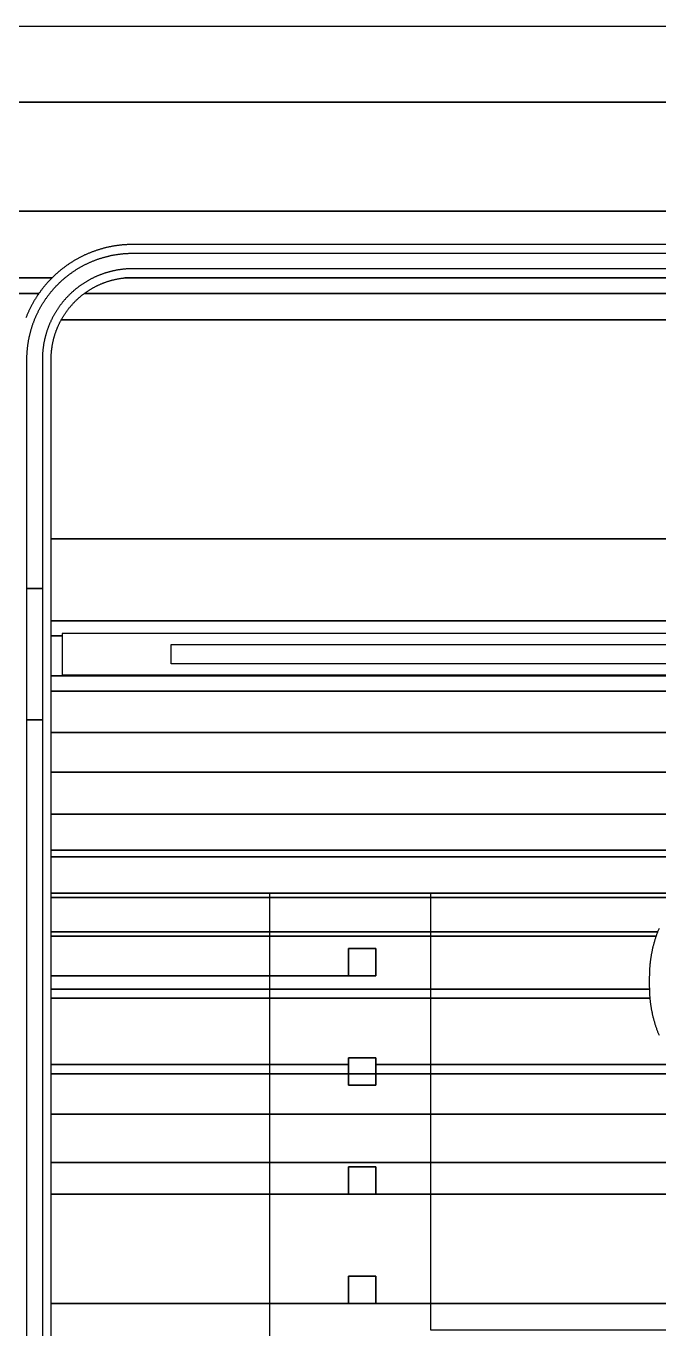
# Model space of a CAD drawing. Extents: x -3500 to 3500, y -3500 to 3500.
# Drawn here: x -2358 to -1778, y 1114 to 2307 of the extents above; entities that cross this region are included whole.
import ezdxf

# ---------------------------------------------------------------- set-up
doc = ezdxf.new("R2010")
doc.units = 0
for name, color, linetype in [('L5D0', 3, 'CONTINUOUS'), ('L5D100', 7, 'CONTINUOUS'), ('L5D101', 6, 'CONTINUOUS'), ('L5D11', 2, 'CONTINUOUS'), ('L5D99', 4, 'CONTINUOUS')]:
    doc.layers.add(name, color=color, linetype=linetype)

# ---------------------------------------------------------------- blocks, each defined once
blk = doc.blocks.new('ground_main_5')
at = {"layer": 'L5D0'}
for points in [[(2260, 2107.09), (-2260, 2107.09), (-2260.6475, 2107.088), (-2261.2945, 2107.082), (-2261.942, 2107.072), (-2262.589, 2107.058), (-2263.2365, 2107.04), (-2263.883, 2107.018), (-2264.53, 2106.9925), (-2265.1765, 2106.9625), (-2265.823, 2106.9285), (-2266.4695, 2106.8905), (-2267.1155, 2106.849), (-2267.761, 2106.803), (-2268.4065, 2106.753), (-2269.0515, 2106.6995), (-2269.6965, 2106.6415), (-2270.341, 2106.58), (-2270.985, 2106.5145), (-2271.6285, 2106.4445), (-2272.2715, 2106.371), (-2272.9145, 2106.2935), (-2273.5565, 2106.212), (-2274.198, 2106.1265), (-2274.8395, 2106.037), (-2275.48, 2105.9435), (-2276.12, 2105.8465), (-2276.7595, 2105.745), (-2277.398, 2105.64), (-2278.036, 2105.5305), (-2278.6735, 2105.4175), (-2279.31, 2105.3005), (-2279.946, 2105.1795), (-2280.5815, 2105.055), (-2281.216, 2104.926), (-2281.8495, 2104.7935), (-2282.482, 2104.657), (-2283.114, 2104.5165), (-2283.745, 2104.372), (-2284.3755, 2104.224), (-2285.0045, 2104.072), (-2285.633, 2103.916), (-2286.26, 2103.756), (-2286.8865, 2103.5925), (-2287.512, 2103.425), (-2288.136, 2103.2535), (-2288.759, 2103.0785), (-2289.3815, 2102.899), (-2290.0025, 2102.7165), (-2290.622, 2102.5295), (-2291.241, 2102.339), (-2291.8585, 2102.1445), (-2292.4745, 2101.9465), (-2293.0895, 2101.7445), (-2293.7035, 2101.539), (-2294.316, 2101.3295), (-2294.927, 2101.116), (-2295.537, 2100.899), (-2296.1455, 2100.6785), (-2296.753, 2100.454), (-2297.3585, 2100.2255), (-2297.963, 2099.9935), (-2298.566, 2099.758), (-2299.1675, 2099.5185), (-2299.767, 2099.2755), (-2300.3655, 2099.0285), (-2300.9625, 2098.778), (-2301.558, 2098.524), (-2302.152, 2098.266), (-2302.744, 2098.0045), (-2303.3345, 2097.7395), (-2303.9235, 2097.4705), (-2304.5105, 2097.198), (-2305.0965, 2096.922), (-2305.68, 2096.6425), (-2306.2625, 2096.3595), (-2306.8425, 2096.0725), (-2307.421, 2095.7825), (-2307.998, 2095.4885), (-2308.573, 2095.191), (-2309.146, 2094.89), (-2309.7175, 2094.5855), (-2310.287, 2094.2775), (-2310.8545, 2093.966), (-2311.42, 2093.651), (-2311.9835, 2093.3325), (-2312.545, 2093.0105), (-2313.1045, 2092.685), (-2313.662, 2092.3565), (-2314.218, 2092.024), (-2314.7715, 2091.6885), (-2315.323, 2091.3495), (-2315.872, 2091.007), (-2316.4195, 2090.661), (-2316.9645, 2090.312), (-2317.5075, 2089.959), (-2318.048, 2089.6035), (-2318.5865, 2089.244), (-2319.123, 2088.8815), (-2319.657, 2088.5155), (-2320.1885, 2088.1465), (-2320.7185, 2087.774), (-2321.2455, 2087.3985), (-2321.7705, 2087.0195), (-2322.293, 2086.6375), (-2322.813, 2086.252), (-2323.331, 2085.8635), (-2323.8465, 2085.472), (-2324.359, 2085.077), (-2324.87, 2084.679), (-2325.378, 2084.278), (-2325.8835, 2083.8735), (-2326.3865, 2083.466), (-2326.887, 2083.0555), (-2327.385, 2082.642), (-2327.8805, 2082.2255), (-2328.3735, 2081.806), (-2328.864, 2081.383), (-2329.3515, 2080.9575), (-2329.8365, 2080.529), (-2330.319, 2080.097), (-2330.7985, 2079.6625), (-2331.2755, 2079.225), (-2331.75, 2078.7845), (-2332.2215, 2078.341), (-2332.6905, 2077.8945), (-2333.1565, 2077.4455), (-2333.62, 2076.9935), (-2334.0805, 2076.5385), (-2334.5385, 2076.0805), (-2334.9935, 2075.62), (-2335.4455, 2075.1565), (-2335.8945, 2074.6905), (-2336.341, 2074.2215), (-2336.7845, 2073.75), (-2337.225, 2073.2755), (-2337.6625, 2072.7985), (-2338.097, 2072.319), (-2338.529, 2071.8365), (-2338.9575, 2071.3515), (-2339.383, 2070.864), (-2339.806, 2070.3735), (-2340.2255, 2069.8805), (-2340.642, 2069.385), (-2341.0555, 2068.887), (-2341.466, 2068.3865), (-2341.8735, 2067.8835), (-2342.278, 2067.378), (-2342.679, 2066.87), (-2343.077, 2066.359), (-2343.472, 2065.8465), (-2343.8635, 2065.331), (-2344.252, 2064.813), (-2344.6375, 2064.293), (-2345.0195, 2063.7705), (-2345.3985, 2063.2455), (-2345.774, 2062.7185), (-2346.082, 2062.28), (-3500, 2062.28)], [(2304.4725, 2062.28), (-2304.4725, 2062.28), (-2304.031, 2062.6035), (-2303.587, 2062.9235), (-2303.141, 2063.2405), (-2302.692, 2063.554), (-2302.2415, 2063.864), (-2301.7885, 2064.171), (-2301.333, 2064.475), (-2300.8755, 2064.775), (-2300.4155, 2065.072), (-2299.954, 2065.3655), (-2299.49, 2065.656), (-2299.0235, 2065.9425), (-2298.5555, 2066.226), (-2298.085, 2066.506), (-2297.613, 2066.7825), (-2297.1385, 2067.0555), (-2296.6625, 2067.325), (-2296.184, 2067.5915), (-2295.704, 2067.854), (-2295.222, 2068.113), (-2294.738, 2068.3685), (-2294.252, 2068.6205), (-2293.7645, 2068.869), (-2293.275, 2069.114), (-2292.7835, 2069.3555), (-2292.2905, 2069.593), (-2291.796, 2069.827), (-2291.2995, 2070.0575), (-2290.8015, 2070.2845), (-2290.302, 2070.5075), (-2289.8005, 2070.727), (-2289.2975, 2070.943), (-2288.793, 2071.1555), (-2288.287, 2071.364), (-2287.7795, 2071.5685), (-2287.2705, 2071.77), (-2286.76, 2071.967), (-2286.2485, 2072.161), (-2285.735, 2072.3505), (-2285.2205, 2072.537), (-2284.7045, 2072.719), (-2284.187, 2072.898), (-2283.6685, 2073.0725), (-2283.1485, 2073.2435), (-2282.6275, 2073.411), (-2282.105, 2073.5745), (-2281.5815, 2073.734), (-2281.057, 2073.8895), (-2280.531, 2074.0415), (-2280.004, 2074.1895), (-2279.476, 2074.334), (-2278.947, 2074.474), (-2278.417, 2074.6105), (-2277.8865, 2074.7435), (-2277.3545, 2074.872), (-2276.8215, 2074.997), (-2276.2875, 2075.118), (-2275.753, 2075.235), (-2275.2175, 2075.348), (-2274.6815, 2075.457), (-2274.144, 2075.5625), (-2273.6065, 2075.664), (-2273.068, 2075.7615), (-2272.5285, 2075.855), (-2271.9885, 2075.9445), (-2271.448, 2076.03), (-2270.907, 2076.1115), (-2270.365, 2076.1895), (-2269.823, 2076.263), (-2269.28, 2076.333), (-2268.737, 2076.399), (-2268.193, 2076.4605), (-2267.649, 2076.5185), (-2267.104, 2076.5725), (-2266.559, 2076.6225), (-2266.014, 2076.668), (-2265.468, 2076.71), (-2264.922, 2076.748), (-2264.376, 2076.782), (-2263.8295, 2076.812), (-2263.2825, 2076.838), (-2262.736, 2076.86), (-2262.189, 2076.878), (-2261.642, 2076.892), (-2261.0945, 2076.902), (-2260.5475, 2076.908), (-2260, 2076.91), (2260, 2076.91)], [(-3500, 2062.28), (-2346.082, 2062.28), (-2346.1465, 2062.1885), (-2346.5155, 2061.657), (-2346.8815, 2061.123), (-2347.244, 2060.5865), (-2347.6035, 2060.048), (-2347.959, 2059.5075), (-2348.312, 2058.9645), (-2348.661, 2058.4195), (-2349.007, 2057.872), (-2349.3495, 2057.323), (-2349.6885, 2056.7715), (-2350.024, 2056.218), (-2350.3565, 2055.662), (-2350.685, 2055.1045), (-2351.0105, 2054.545), (-2351.3325, 2053.9835), (-2351.651, 2053.42), (-2351.966, 2052.8545), (-2352.2775, 2052.287), (-2352.5855, 2051.7175), (-2352.89, 2051.146), (-2353.191, 2050.573), (-2353.4885, 2049.998), (-2353.7825, 2049.421), (-2354.0725, 2048.8425), (-2354.3595, 2048.2625), (-2354.6425, 2047.68), (-2354.922, 2047.0965), (-2355.198, 2046.5105), (-2355.4705, 2045.9235), (-2355.7395, 2045.3345), (-2356.0045, 2044.744), (-2356.266, 2044.152), (-2356.524, 2043.558), (-2356.778, 2042.9625), (-2357.0285, 2042.3655), (-2357.2755, 2041.767), (-2357.5185, 2041.1675), (-2357.758, 2040.566), (-2357.9935, 2039.963)], [(-418.7755, 1750.865), (-2324.91, 1750.865), (-2324.91, 1748.689), (-2334.91, 1748.689), (-2334.91, 2002), (-2334.908, 2002.5475), (-2334.902, 2003.0945), (-2334.892, 2003.642), (-2334.878, 2004.189), (-2334.86, 2004.736), (-2334.838, 2005.2825), (-2334.812, 2005.8295), (-2334.782, 2006.376), (-2334.748, 2006.922), (-2334.71, 2007.468), (-2334.668, 2008.014), (-2334.6225, 2008.559), (-2334.5725, 2009.104), (-2334.5185, 2009.649), (-2334.4605, 2010.193), (-2334.399, 2010.737), (-2334.333, 2011.28), (-2334.263, 2011.823), (-2334.1895, 2012.365), (-2334.1115, 2012.907), (-2334.03, 2013.448), (-2333.9445, 2013.9885), (-2333.855, 2014.5285), (-2333.7615, 2015.068), (-2333.664, 2015.6065), (-2333.5625, 2016.144), (-2333.457, 2016.6815), (-2333.348, 2017.2175), (-2333.235, 2017.753), (-2333.118, 2018.2875), (-2332.997, 2018.8215), (-2332.872, 2019.3545), (-2332.7435, 2019.8865), (-2332.6105, 2020.417), (-2332.474, 2020.947), (-2332.334, 2021.476), (-2332.1895, 2022.004), (-2332.0415, 2022.531), (-2331.8895, 2023.057), (-2331.734, 2023.5815), (-2331.5745, 2024.105), (-2331.411, 2024.6275), (-2331.2435, 2025.1485), (-2331.0725, 2025.6685), (-2330.898, 2026.187), (-2330.719, 2026.7045), (-2330.537, 2027.2205), (-2330.3505, 2027.735), (-2330.161, 2028.2485), (-2329.967, 2028.76), (-2329.77, 2029.2705), (-2329.5685, 2029.7795), (-2329.364, 2030.287), (-2329.1555, 2030.793), (-2328.943, 2031.2975), (-2328.727, 2031.8005), (-2328.5075, 2032.302), (-2328.2845, 2032.8015), (-2328.0575, 2033.2995), (-2327.827, 2033.796), (-2327.593, 2034.2905), (-2327.3555, 2034.7835), (-2327.114, 2035.275), (-2326.869, 2035.7645), (-2326.6205, 2036.252), (-2326.3685, 2036.738), (-2326.113, 2037.222), (-2325.854, 2037.704), (-2325.5915, 2038.184), (-2325.325, 2038.6625), (-2325.0555, 2039.1385), (-2324.7825, 2039.613), (-2324.506, 2040.085), (-2324.226, 2040.5555), (-2323.9425, 2041.0235), (-2323.656, 2041.49), (-2323.3655, 2041.954), (-2323.072, 2042.4155), (-2322.775, 2042.8755), (-2322.475, 2043.333), (-2322.171, 2043.7885), (-2321.864, 2044.2415), (-2321.554, 2044.692), (-2321.2405, 2045.141), (-2320.9235, 2045.587), (-2320.6035, 2046.031), (-2320.28, 2046.4725), (-2319.9535, 2046.912), (-2319.624, 2047.3485), (-2319.291, 2047.783), (-2318.955, 2048.215), (-2318.6155, 2048.6445), (-2318.2735, 2049.0715), (-2317.928, 2049.496), (-2317.5795, 2049.918), (-2317.2275, 2050.3375), (-2316.873, 2050.754), (-2316.5155, 2051.1685), (-2316.1545, 2051.58), (-2315.791, 2051.989), (-2315.424, 2052.395), (-2315.0545, 2052.7985), (-2314.682, 2053.1995), (-2314.3065, 2053.5975), (-2313.928, 2053.993), (-2313.5465, 2054.3855), (-2313.1625, 2054.7755), (-2312.7755, 2055.1625), (-2312.3855, 2055.5465), (-2311.993, 2055.928), (-2311.5975, 2056.3065), (-2311.1995, 2056.682), (-2310.7985, 2057.0545), (-2310.395, 2057.424), (-2309.989, 2057.791), (-2309.58, 2058.1545), (-2309.1685, 2058.5155), (-2308.754, 2058.873), (-2308.3375, 2059.2275), (-2307.918, 2059.5795), (-2307.496, 2059.928), (-2307.0715, 2060.2735), (-2306.6445, 2060.6155), (-2306.215, 2060.955), (-2305.783, 2061.291), (-2305.3485, 2061.624), (-2304.912, 2061.9535), (-2304.4725, 2062.28), (2304.4725, 2062.28)], [(-373.468, 1698.2435), (-2334.91, 1698.2435), (-2334.91, 1748.689), (-2324.91, 1748.689), (-2324.91, 1713.135), (-418.7755, 1713.135)], [(-342.4745, 1623.922), (-2334.91, 1623.922), (-2334.91, 1698.2435), (-373.468, 1698.2435)], [(-402.861, 1552.5415), (-2334.91, 1552.5415), (-2334.91, 1623.922), (-342.4745, 1623.922)], [(-1757.708, 1513.103), (-2334.91, 1513.103), (-2334.91, 1552.5415), (-402.861, 1552.5415)], [(-1778.128, 1480.8955), (-1778.388, 1480.271), (-1778.644, 1479.645), (-1778.896, 1479.0175), (-1779.145, 1478.3885), (-1779.3895, 1477.758), (-2334.91, 1477.758), (-2334.91, 1513.103), (-1757.708, 1513.103)], [(-1754.8415, 1347.8275), (-2334.91, 1347.8275), (-2334.91, 1417.061), (-1786.554, 1417.061), (-1786.496, 1416.4325), (-1786.43, 1415.7595), (-1786.36, 1415.087), (-1786.286, 1414.4145), (-1786.208, 1413.743), (-1786.126, 1413.0715), (-1786.04, 1412.4005), (-1785.95, 1411.73), (-1785.856, 1411.0605), (-1785.7585, 1410.391), (-1785.6565, 1409.7225), (-1785.5505, 1409.0545), (-1785.441, 1408.387), (-1785.327, 1407.7205), (-1785.2095, 1407.0545), (-1785.088, 1406.389), (-1784.9625, 1405.7245), (-1784.833, 1405.0605), (-1784.6995, 1404.3975), (-1784.562, 1403.7355), (-1784.421, 1403.074), (-1784.2755, 1402.4135), (-1784.1265, 1401.7535), (-1783.9735, 1401.095), (-1783.8165, 1400.437), (-1783.6555, 1399.78), (-1783.491, 1399.124), (-1783.3225, 1398.469), (-1783.15, 1397.815), (-1782.9735, 1397.162), (-1782.7935, 1396.51), (-1782.6095, 1395.8595), (-1782.4215, 1395.2095), (-1782.2295, 1394.561), (-1782.034, 1393.9135), (-1781.8345, 1393.267), (-1781.6315, 1392.622), (-1781.424, 1391.9785), (-1781.2135, 1391.3355), (-1780.9985, 1390.6945), (-1780.78, 1390.054), (-1780.558, 1389.4155), (-1780.3315, 1388.778), (-1780.102, 1388.142), (-1779.868, 1387.507), (-1779.631, 1386.874), (-1779.3895, 1386.242), (-1779.145, 1385.6115), (-1778.896, 1384.9825), (-1778.644, 1384.355), (-1778.388, 1383.729), (-1778.128, 1383.1045)], [(1411.057, 1266.59), (-2334.91, 1266.59), (-2334.91, 1347.8275), (-1754.8415, 1347.8275)], [(-580.393, 786.8215), (-2334.91, 786.8215), (-2334.91, 1266.59), (853.4365, 1266.59)]]:
    blk.add_lwpolyline(points, dxfattribs=at)
blk.add_lwpolyline([(-2334.91, 1417.061), (-2334.91, 1477.758), (-1779.3895, 1477.758), (-1779.631, 1477.126), (-1779.868, 1476.493), (-1780.102, 1475.858), (-1780.3315, 1475.222), (-1780.558, 1474.5845), (-1780.78, 1473.946), (-1780.9985, 1473.3055), (-1781.2135, 1472.6645), (-1781.424, 1472.0215), (-1781.6315, 1471.378), (-1781.8345, 1470.733), (-1782.034, 1470.0865), (-1782.2295, 1469.439), (-1782.4215, 1468.7905), (-1782.6095, 1468.1405), (-1782.7935, 1467.49), (-1782.9735, 1466.838), (-1783.15, 1466.185), (-1783.3225, 1465.531), (-1783.491, 1464.876), (-1783.6555, 1464.22), (-1783.8165, 1463.563), (-1783.9735, 1462.905), (-1784.1265, 1462.2465), (-1784.2755, 1461.5865), (-1784.421, 1460.926), (-1784.562, 1460.2645), (-1784.6995, 1459.6025), (-1784.833, 1458.9395), (-1784.9625, 1458.2755), (-1785.088, 1457.611), (-1785.2095, 1456.9455), (-1785.327, 1456.2795), (-1785.441, 1455.613), (-1785.5505, 1454.9455), (-1785.6565, 1454.2775), (-1785.7585, 1453.609), (-1785.856, 1452.9395), (-1785.95, 1452.27), (-1786.04, 1451.5995), (-1786.126, 1450.9285), (-1786.208, 1450.257), (-1786.286, 1449.5855), (-1786.36, 1448.913), (-1786.43, 1448.2405), (-1786.496, 1447.5675), (-1786.558, 1446.894), (-1786.616, 1446.22), (-1786.67, 1445.546), (-1786.7205, 1444.8715), (-1786.7665, 1444.1965), (-1786.8085, 1443.5215), (-1786.8465, 1442.846), (-1786.8805, 1442.1705), (-1786.9105, 1441.495), (-1786.9365, 1440.819), (-1786.9585, 1440.143), (-1786.9765, 1439.467), (-1786.991, 1438.791), (-1787.001, 1438.1145), (-1787.007, 1437.4385), (-1787.009, 1436.762), (-1787.009, 1427.238), (-1787.007, 1426.5615), (-1787.001, 1425.8855), (-1786.991, 1425.209), (-1786.9765, 1424.533), (-1786.9585, 1423.857), (-1786.9365, 1423.181), (-1786.9105, 1422.505), (-1786.8805, 1421.8295), (-1786.8465, 1421.154), (-1786.8085, 1420.4785), (-1786.7665, 1419.8035), (-1786.7205, 1419.1285), (-1786.67, 1418.454), (-1786.616, 1417.78), (-1786.558, 1417.106), (-1786.554, 1417.061)], close=True, dxfattribs=at)
blk = doc.blocks.new('TOP_main_5_Cheese_diff')
at = {"layer": 'L5D101'}
for points in [[(-2062.5, 1437.5), (-2062.5, 1462.5), (-2037.5, 1462.5), (-2037.5, 1437.5)], [(-2062.5, 1337.5), (-2062.5, 1362.5), (-2037.5, 1362.5), (-2037.5, 1337.5)], [(-2062.5, 1237.5), (-2062.5, 1262.5), (-2037.5, 1262.5), (-2037.5, 1237.5)], [(-2062.5, 1137.5), (-2062.5, 1162.5), (-2037.5, 1162.5), (-2037.5, 1137.5)]]:
    blk.add_lwpolyline(points, close=True, dxfattribs=at)
blk = doc.blocks.new('TOP_main_5_Cheese_100')
at = {"layer": 'L5D100'}
for points in [[(-2637.5, 2137.5), (2637.5, 2137.5)], [(2637.5, 2137.5), (-2637.5, 2137.5)], [(-2637.5, 2237.5), (2637.5, 2237.5)], [(2637.5, 2237.5), (-2637.5, 2237.5)], [(2260, 2107.09), (-2260, 2107.09), (-2260.6475, 2107.088), (-2261.2945, 2107.082), (-2261.942, 2107.072), (-2262.589, 2107.058), (-2263.2365, 2107.04), (-2263.883, 2107.018), (-2264.53, 2106.9925), (-2265.1765, 2106.9625), (-2265.823, 2106.9285), (-2266.4695, 2106.8905), (-2267.1155, 2106.849), (-2267.761, 2106.803), (-2268.4065, 2106.753), (-2269.0515, 2106.6995), (-2269.6965, 2106.6415), (-2270.341, 2106.58), (-2270.985, 2106.5145), (-2271.6285, 2106.4445), (-2272.2715, 2106.371), (-2272.9145, 2106.2935), (-2273.5565, 2106.212), (-2274.198, 2106.1265), (-2274.8395, 2106.037), (-2275.48, 2105.9435), (-2276.12, 2105.8465), (-2276.7595, 2105.745), (-2277.398, 2105.64), (-2278.036, 2105.5305), (-2278.6735, 2105.4175), (-2279.31, 2105.3005), (-2279.946, 2105.1795), (-2280.5815, 2105.055), (-2281.216, 2104.926), (-2281.8495, 2104.7935), (-2282.482, 2104.657), (-2283.114, 2104.5165), (-2283.745, 2104.372), (-2284.3755, 2104.224), (-2285.0045, 2104.072), (-2285.633, 2103.916), (-2286.26, 2103.756), (-2286.8865, 2103.5925), (-2287.512, 2103.425), (-2288.136, 2103.2535), (-2288.759, 2103.0785), (-2289.3815, 2102.899), (-2290.0025, 2102.7165), (-2290.622, 2102.5295), (-2291.241, 2102.339), (-2291.8585, 2102.1445), (-2292.4745, 2101.9465), (-2293.0895, 2101.7445), (-2293.7035, 2101.539), (-2294.316, 2101.3295), (-2294.927, 2101.116), (-2295.537, 2100.899), (-2296.1455, 2100.6785), (-2296.753, 2100.454), (-2297.3585, 2100.2255), (-2297.963, 2099.9935), (-2298.566, 2099.758), (-2299.1675, 2099.5185), (-2299.767, 2099.2755), (-2300.3655, 2099.0285), (-2300.9625, 2098.778), (-2301.558, 2098.524), (-2302.152, 2098.266), (-2302.744, 2098.0045), (-2303.3345, 2097.7395), (-2303.9235, 2097.4705), (-2304.5105, 2097.198), (-2305.0965, 2096.922), (-2305.68, 2096.6425), (-2306.2625, 2096.3595), (-2306.8425, 2096.0725), (-2307.421, 2095.7825), (-2307.998, 2095.4885), (-2308.573, 2095.191), (-2309.146, 2094.89), (-2309.7175, 2094.5855), (-2310.287, 2094.2775), (-2310.8545, 2093.966), (-2311.42, 2093.651), (-2311.9835, 2093.3325), (-2312.545, 2093.0105), (-2313.1045, 2092.685), (-2313.662, 2092.3565), (-2314.218, 2092.024), (-2314.7715, 2091.6885), (-2315.323, 2091.3495), (-2315.872, 2091.007), (-2316.4195, 2090.661), (-2316.9645, 2090.312), (-2317.5075, 2089.959), (-2318.048, 2089.6035), (-2318.5865, 2089.244), (-2319.123, 2088.8815), (-2319.657, 2088.5155), (-2320.1885, 2088.1465), (-2320.7185, 2087.774), (-2321.2455, 2087.3985), (-2321.7705, 2087.0195), (-2322.293, 2086.6375), (-2322.813, 2086.252), (-2323.331, 2085.8635), (-2323.8465, 2085.472), (-2324.359, 2085.077), (-2324.87, 2084.679), (-2325.378, 2084.278), (-2325.8835, 2083.8735), (-2326.3865, 2083.466), (-2326.887, 2083.0555), (-2327.385, 2082.642), (-2327.8805, 2082.2255), (-2328.3735, 2081.806), (-2328.864, 2081.383), (-2329.3515, 2080.9575), (-2329.8365, 2080.529), (-2330.319, 2080.097), (-2330.7985, 2079.6625), (-2331.2755, 2079.225), (-2331.75, 2078.7845), (-2332.2215, 2078.341), (-2332.6905, 2077.8945), (-2333.1565, 2077.4455), (-2333.62, 2076.9935), (-2334.0805, 2076.5385), (-3500, 2076.5385)], [(-3500, 2076.5385), (-2334.0805, 2076.5385), (-2334.5385, 2076.0805), (-2334.9935, 2075.62), (-2335.4455, 2075.1565), (-2335.8945, 2074.6905), (-2336.341, 2074.2215), (-2336.7845, 2073.75), (-2337.225, 2073.2755), (-2337.6625, 2072.7985), (-2338.097, 2072.319), (-2338.529, 2071.8365), (-2338.9575, 2071.3515), (-2339.383, 2070.864), (-2339.806, 2070.3735), (-2340.2255, 2069.8805), (-2340.642, 2069.385), (-2341.0555, 2068.887), (-2341.466, 2068.3865), (-2341.8735, 2067.8835), (-2342.278, 2067.378), (-2342.679, 2066.87), (-2343.077, 2066.359), (-2343.472, 2065.8465), (-2343.8635, 2065.331), (-2344.252, 2064.813), (-2344.6375, 2064.293), (-2345.0195, 2063.7705), (-2345.3985, 2063.2455), (-2345.774, 2062.7185), (-2346.082, 2062.28), (-2346.1465, 2062.1885), (-2346.5155, 2061.657), (-2346.8815, 2061.123), (-2347.244, 2060.5865), (-2347.6035, 2060.048), (-2347.959, 2059.5075), (-2348.312, 2058.9645), (-2348.661, 2058.4195), (-2349.007, 2057.872), (-2349.3495, 2057.323), (-2349.6885, 2056.7715), (-2350.024, 2056.218), (-2350.3565, 2055.662), (-2350.685, 2055.1045), (-2351.0105, 2054.545), (-2351.3325, 2053.9835), (-2351.651, 2053.42), (-2351.966, 2052.8545), (-2352.2775, 2052.287), (-2352.5855, 2051.7175), (-2352.89, 2051.146), (-2353.191, 2050.573), (-2353.4885, 2049.998), (-2353.7825, 2049.421), (-2354.0725, 2048.8425), (-2354.3595, 2048.2625), (-2354.6425, 2047.68), (-2354.922, 2047.0965), (-2355.198, 2046.5105), (-2355.4705, 2045.9235), (-2355.7395, 2045.3345), (-2356.0045, 2044.744), (-2356.266, 2044.152), (-2356.524, 2043.558), (-2356.778, 2042.9625), (-2357.0285, 2042.3655), (-2357.2755, 2041.767), (-2357.5185, 2041.1675), (-2357.758, 2040.566), (-2357.9935, 2039.963)], [(2325.6125, 2038.1455), (-2325.6125, 2038.1455), (-2325.5915, 2038.184), (-2325.325, 2038.6625), (-2325.0555, 2039.1385), (-2324.7825, 2039.613), (-2324.506, 2040.085), (-2324.226, 2040.5555), (-2323.9425, 2041.0235), (-2323.656, 2041.49), (-2323.3655, 2041.954), (-2323.072, 2042.4155), (-2322.775, 2042.8755), (-2322.475, 2043.333), (-2322.171, 2043.7885), (-2321.864, 2044.2415), (-2321.554, 2044.692), (-2321.2405, 2045.141), (-2320.9235, 2045.587), (-2320.6035, 2046.031), (-2320.28, 2046.4725), (-2319.9535, 2046.912), (-2319.624, 2047.3485), (-2319.291, 2047.783), (-2318.955, 2048.215), (-2318.6155, 2048.6445), (-2318.2735, 2049.0715), (-2317.928, 2049.496), (-2317.5795, 2049.918), (-2317.2275, 2050.3375), (-2316.873, 2050.754), (-2316.5155, 2051.1685), (-2316.1545, 2051.58), (-2315.791, 2051.989), (-2315.424, 2052.395), (-2315.0545, 2052.7985), (-2314.682, 2053.1995), (-2314.3065, 2053.5975), (-2313.928, 2053.993), (-2313.5465, 2054.3855), (-2313.1625, 2054.7755), (-2312.7755, 2055.1625), (-2312.3855, 2055.5465), (-2311.993, 2055.928), (-2311.5975, 2056.3065), (-2311.1995, 2056.682), (-2310.7985, 2057.0545), (-2310.395, 2057.424), (-2309.989, 2057.791), (-2309.58, 2058.1545), (-2309.1685, 2058.5155), (-2308.754, 2058.873), (-2308.3375, 2059.2275), (-2307.918, 2059.5795), (-2307.496, 2059.928), (-2307.0715, 2060.2735), (-2306.6445, 2060.6155), (-2306.215, 2060.955), (-2305.783, 2061.291), (-2305.3485, 2061.624), (-2304.912, 2061.9535), (-2304.4725, 2062.28), (-2304.031, 2062.6035), (-2303.587, 2062.9235), (-2303.141, 2063.2405), (-2302.692, 2063.554), (-2302.2415, 2063.864), (-2301.7885, 2064.171), (-2301.333, 2064.475), (-2300.8755, 2064.775), (-2300.4155, 2065.072), (-2299.954, 2065.3655), (-2299.49, 2065.656), (-2299.0235, 2065.9425), (-2298.5555, 2066.226), (-2298.085, 2066.506), (-2297.613, 2066.7825), (-2297.1385, 2067.0555), (-2296.6625, 2067.325), (-2296.184, 2067.5915), (-2295.704, 2067.854), (-2295.222, 2068.113), (-2294.738, 2068.3685), (-2294.252, 2068.6205), (-2293.7645, 2068.869), (-2293.275, 2069.114), (-2292.7835, 2069.3555), (-2292.2905, 2069.593), (-2291.796, 2069.827), (-2291.2995, 2070.0575), (-2290.8015, 2070.2845), (-2290.302, 2070.5075), (-2289.8005, 2070.727), (-2289.2975, 2070.943), (-2288.793, 2071.1555), (-2288.287, 2071.364), (-2287.7795, 2071.5685), (-2287.2705, 2071.77), (-2286.76, 2071.967), (-2286.2485, 2072.161), (-2285.735, 2072.3505), (-2285.2205, 2072.537), (-2284.7045, 2072.719), (-2284.187, 2072.898), (-2283.6685, 2073.0725), (-2283.1485, 2073.2435), (-2282.6275, 2073.411), (-2282.105, 2073.5745), (-2281.5815, 2073.734), (-2281.057, 2073.8895), (-2280.531, 2074.0415), (-2280.004, 2074.1895), (-2279.476, 2074.334), (-2278.947, 2074.474), (-2278.417, 2074.6105), (-2277.8865, 2074.7435), (-2277.3545, 2074.872), (-2276.8215, 2074.997), (-2276.2875, 2075.118), (-2275.753, 2075.235), (-2275.2175, 2075.348), (-2274.6815, 2075.457), (-2274.144, 2075.5625), (-2273.6065, 2075.664), (-2273.068, 2075.7615), (-2272.5285, 2075.855), (-2271.9885, 2075.9445), (-2271.448, 2076.03), (-2270.907, 2076.1115), (-2270.365, 2076.1895), (-2269.823, 2076.263), (-2269.28, 2076.333), (-2268.737, 2076.399), (-2268.193, 2076.4605), (-2267.649, 2076.5185), (-2267.448, 2076.5385), (2267.448, 2076.5385)], [(2267.448, 2076.5385), (-2267.448, 2076.5385), (-2267.104, 2076.5725), (-2266.559, 2076.6225), (-2266.014, 2076.668), (-2265.468, 2076.71), (-2264.922, 2076.748), (-2264.376, 2076.782), (-2263.8295, 2076.812), (-2263.2825, 2076.838), (-2262.736, 2076.86), (-2262.189, 2076.878), (-2261.642, 2076.892), (-2261.0945, 2076.902), (-2260.5475, 2076.908), (-2260, 2076.91), (2260, 2076.91)], [(-62.5, 1837.5), (-2334.91, 1837.5), (-2334.91, 2002), (-2334.908, 2002.5475), (-2334.902, 2003.0945), (-2334.892, 2003.642), (-2334.878, 2004.189), (-2334.86, 2004.736), (-2334.838, 2005.2825), (-2334.812, 2005.8295), (-2334.782, 2006.376), (-2334.748, 2006.922), (-2334.71, 2007.468), (-2334.668, 2008.014), (-2334.6225, 2008.559), (-2334.5725, 2009.104), (-2334.5185, 2009.649), (-2334.4605, 2010.193), (-2334.399, 2010.737), (-2334.333, 2011.28), (-2334.263, 2011.823), (-2334.1895, 2012.365), (-2334.1115, 2012.907), (-2334.03, 2013.448), (-2333.9445, 2013.9885), (-2333.855, 2014.5285), (-2333.7615, 2015.068), (-2333.664, 2015.6065), (-2333.5625, 2016.144), (-2333.457, 2016.6815), (-2333.348, 2017.2175), (-2333.235, 2017.753), (-2333.118, 2018.2875), (-2332.997, 2018.8215), (-2332.872, 2019.3545), (-2332.7435, 2019.8865), (-2332.6105, 2020.417), (-2332.474, 2020.947), (-2332.334, 2021.476), (-2332.1895, 2022.004), (-2332.0415, 2022.531), (-2331.8895, 2023.057), (-2331.734, 2023.5815), (-2331.5745, 2024.105), (-2331.411, 2024.6275), (-2331.2435, 2025.1485), (-2331.0725, 2025.6685), (-2330.898, 2026.187), (-2330.719, 2026.7045), (-2330.537, 2027.2205), (-2330.3505, 2027.735), (-2330.161, 2028.2485), (-2329.967, 2028.76), (-2329.77, 2029.2705), (-2329.5685, 2029.7795), (-2329.364, 2030.287), (-2329.1555, 2030.793), (-2328.943, 2031.2975), (-2328.727, 2031.8005), (-2328.5075, 2032.302), (-2328.2845, 2032.8015), (-2328.0575, 2033.2995), (-2327.827, 2033.796), (-2327.593, 2034.2905), (-2327.3555, 2034.7835), (-2327.114, 2035.275), (-2326.869, 2035.7645), (-2326.6205, 2036.252), (-2326.3685, 2036.738), (-2326.113, 2037.222), (-2325.854, 2037.704), (-2325.6125, 2038.1455), (2325.6125, 2038.1455)], [(2334.91, 1762.5), (-2334.91, 1762.5), (-2334.91, 1837.5), (-62.5, 1837.5)], [(-418.7755, 1750.865), (-2324.91, 1750.865), (-2324.91, 1713.135), (-418.7755, 1713.135)], [(-407.2105, 1712.2545), (-2334.91, 1712.2545), (-2334.91, 1762.5), (-62.5, 1762.5)], [(-346.0725, 1660.152), (-2334.91, 1660.152), (-2334.91, 1712.2545), (-407.2105, 1712.2545)], [(-354.7445, 1585.6115), (-2334.91, 1585.6115), (-2334.91, 1660.152), (-346.0725, 1660.152)], [(-1704.8005, 1546.3165), (-2334.91, 1546.3165), (-2334.91, 1585.6115), (-354.7445, 1585.6115)], [(-1761.199, 1509.037), (-2334.91, 1509.037), (-2334.91, 1546.3165), (-1704.8005, 1546.3165)], [(-1778.128, 1480.8955), (-1778.388, 1480.271), (-1778.644, 1479.645), (-1778.896, 1479.0175), (-1779.145, 1478.3885), (-1779.3895, 1477.758), (-1779.631, 1477.126), (-1779.868, 1476.493), (-1780.102, 1475.858), (-1780.3315, 1475.222), (-1780.558, 1474.5845), (-1780.78, 1473.946), (-1780.821, 1473.826), (-2334.91, 1473.826), (-2334.91, 1509.037), (-1761.199, 1509.037)], [(-1762.3555, 1356.3985), (-2037.5, 1356.3985), (-2037.5, 1362.5), (-2062.5, 1362.5), (-2062.5, 1356.3985), (-2334.91, 1356.3985), (-2334.91, 1425.209), (-1786.991, 1425.209), (-1786.9765, 1424.533), (-1786.9585, 1423.857), (-1786.9365, 1423.181), (-1786.9105, 1422.505), (-1786.8805, 1421.8295), (-1786.8465, 1421.154), (-1786.8085, 1420.4785), (-1786.7665, 1419.8035), (-1786.7205, 1419.1285), (-1786.67, 1418.454), (-1786.616, 1417.78), (-1786.558, 1417.106), (-1786.554, 1417.061), (-1786.496, 1416.4325), (-1786.43, 1415.7595), (-1786.36, 1415.087), (-1786.286, 1414.4145), (-1786.208, 1413.743), (-1786.126, 1413.0715), (-1786.04, 1412.4005), (-1785.95, 1411.73), (-1785.856, 1411.0605), (-1785.7585, 1410.391), (-1785.6565, 1409.7225), (-1785.5505, 1409.0545), (-1785.441, 1408.387), (-1785.327, 1407.7205), (-1785.2095, 1407.0545), (-1785.088, 1406.389), (-1784.9625, 1405.7245), (-1784.833, 1405.0605), (-1784.6995, 1404.3975), (-1784.562, 1403.7355), (-1784.421, 1403.074), (-1784.2755, 1402.4135), (-1784.1265, 1401.7535), (-1783.9735, 1401.095), (-1783.8165, 1400.437), (-1783.6555, 1399.78), (-1783.491, 1399.124), (-1783.3225, 1398.469), (-1783.15, 1397.815), (-1782.9735, 1397.162), (-1782.7935, 1396.51), (-1782.6095, 1395.8595), (-1782.4215, 1395.2095), (-1782.2295, 1394.561), (-1782.034, 1393.9135), (-1781.8345, 1393.267), (-1781.6315, 1392.622), (-1781.424, 1391.9785), (-1781.2135, 1391.3355), (-1780.9985, 1390.6945), (-1780.78, 1390.054), (-1780.558, 1389.4155), (-1780.3315, 1388.778), (-1780.102, 1388.142), (-1779.868, 1387.507), (-1779.631, 1386.874), (-1779.3895, 1386.242), (-1779.145, 1385.6115), (-1778.896, 1384.9825), (-1778.644, 1384.355), (-1778.388, 1383.729), (-1778.128, 1383.1045)], [(1493.5335, 1310.674), (-2334.91, 1310.674), (-2334.91, 1356.3985), (-2062.5, 1356.3985), (-2062.5, 1337.5), (-2037.5, 1337.5), (-2037.5, 1356.3985), (-1762.3555, 1356.3985)], [(-162.5, 1237.5), (-2037.5, 1237.5), (-2037.5, 1262.5), (-2062.5, 1262.5), (-2062.5, 1237.5), (-2334.91, 1237.5), (-2334.91, 1310.674), (1493.5335, 1310.674)], [(-162.5, 1137.5), (-2037.5, 1137.5), (-2037.5, 1162.5), (-2062.5, 1162.5), (-2062.5, 1137.5), (-2334.91, 1137.5), (-2334.91, 1237.5), (853.4365, 1237.5)], [(-1762.5, 1037.5), (-1837.5, 1037.5), (-1837.5, 1062.5), (-1862.5, 1062.5), (-1862.5, 1037.5), (-1937.5, 1037.5), (-1937.5, 1062.5), (-1962.5, 1062.5), (-1962.5, 1037.5), (-2037.5, 1037.5), (-2037.5, 1062.5), (-2062.5, 1062.5), (-2062.5, 1037.5), (-2334.91, 1037.5), (-2334.91, 1137.5), (-2062.5, 1137.5), (-2037.5, 1137.5), (-162.5, 1137.5)]]:
    blk.add_lwpolyline(points, dxfattribs=at)
blk.add_lwpolyline([(-2334.91, 1425.209), (-2334.91, 1437.5), (-2062.5, 1437.5), (-2037.5, 1437.5), (-2037.5, 1462.5), (-2062.5, 1462.5), (-2062.5, 1437.5), (-2334.91, 1437.5), (-2334.91, 1473.826), (-1780.821, 1473.826), (-1780.9985, 1473.3055), (-1781.2135, 1472.6645), (-1781.424, 1472.0215), (-1781.6315, 1471.378), (-1781.8345, 1470.733), (-1782.034, 1470.0865), (-1782.2295, 1469.439), (-1782.4215, 1468.7905), (-1782.6095, 1468.1405), (-1782.7935, 1467.49), (-1782.9735, 1466.838), (-1783.15, 1466.185), (-1783.3225, 1465.531), (-1783.491, 1464.876), (-1783.6555, 1464.22), (-1783.8165, 1463.563), (-1783.9735, 1462.905), (-1784.1265, 1462.2465), (-1784.2755, 1461.5865), (-1784.421, 1460.926), (-1784.562, 1460.2645), (-1784.6995, 1459.6025), (-1784.833, 1458.9395), (-1784.9625, 1458.2755), (-1785.088, 1457.611), (-1785.2095, 1456.9455), (-1785.327, 1456.2795), (-1785.441, 1455.613), (-1785.5505, 1454.9455), (-1785.6565, 1454.2775), (-1785.7585, 1453.609), (-1785.856, 1452.9395), (-1785.95, 1452.27), (-1786.04, 1451.5995), (-1786.126, 1450.9285), (-1786.208, 1450.257), (-1786.286, 1449.5855), (-1786.36, 1448.913), (-1786.43, 1448.2405), (-1786.496, 1447.5675), (-1786.558, 1446.894), (-1786.616, 1446.22), (-1786.67, 1445.546), (-1786.7205, 1444.8715), (-1786.7665, 1444.1965), (-1786.8085, 1443.5215), (-1786.8465, 1442.846), (-1786.8805, 1442.1705), (-1786.9105, 1441.495), (-1786.9365, 1440.819), (-1786.9585, 1440.143), (-1786.9765, 1439.467), (-1786.991, 1438.791), (-1787.001, 1438.1145), (-1787.007, 1437.4385), (-1787.009, 1436.762), (-1787.009, 1427.238), (-1787.007, 1426.5615), (-1787.001, 1425.8855), (-1786.991, 1425.209)], close=True, dxfattribs=at)
blk = doc.blocks.new('TOP_main_5')
at = {"layer": 'L5D11'}
blk.add_lwpolyline([(2260, 2084.91), (-2260, 2084.91), (-2260.5765, 2084.908), (-2261.1525, 2084.902), (-2261.7285, 2084.892), (-2262.3045, 2084.878), (-2262.8805, 2084.86), (-2263.4565, 2084.838), (-2264.032, 2084.812), (-2264.6075, 2084.782), (-2265.183, 2084.748), (-2265.758, 2084.71), (-2266.3325, 2084.668), (-2266.907, 2084.622), (-2267.481, 2084.572), (-2268.055, 2084.518), (-2268.628, 2084.46), (-2269.201, 2084.398), (-2269.7735, 2084.332), (-2270.3455, 2084.262), (-2270.917, 2084.188), (-2271.488, 2084.11), (-2272.0585, 2084.0285), (-2272.6285, 2083.9425), (-2273.1975, 2083.853), (-2273.766, 2083.759), (-2274.334, 2083.6615), (-2274.9015, 2083.56), (-2275.468, 2083.4545), (-2276.0335, 2083.345), (-2276.5985, 2083.2315), (-2277.163, 2083.114), (-2277.726, 2082.993), (-2278.2885, 2082.868), (-2278.8505, 2082.7385), (-2279.411, 2082.6055), (-2279.971, 2082.469), (-2280.5295, 2082.328), (-2281.0875, 2082.1835), (-2281.644, 2082.035), (-2282.2, 2081.8825), (-2282.7545, 2081.7265), (-2283.308, 2081.5665), (-2283.8605, 2081.4025), (-2284.412, 2081.2345), (-2284.962, 2081.063), (-2285.511, 2080.8875), (-2286.0585, 2080.7085), (-2286.605, 2080.5255), (-2287.15, 2080.3385), (-2287.694, 2080.148), (-2288.2365, 2079.9535), (-2288.7775, 2079.7555), (-2289.3175, 2079.5535), (-2289.8555, 2079.348), (-2290.3925, 2079.1385), (-2290.928, 2078.9255), (-2291.462, 2078.7085), (-2291.9945, 2078.488), (-2292.525, 2078.264), (-2293.0545, 2078.036), (-2293.582, 2077.8045), (-2294.108, 2077.569), (-2294.6325, 2077.3305), (-2295.1555, 2077.088), (-2295.6765, 2076.8415), (-2296.1955, 2076.592), (-2296.713, 2076.3385), (-2297.229, 2076.0815), (-2297.743, 2075.821), (-2298.255, 2075.557), (-2298.7655, 2075.289), (-2299.274, 2075.018), (-2299.7805, 2074.743), (-2300.285, 2074.465), (-2300.788, 2074.1835), (-2301.2885, 2073.898), (-2301.7875, 2073.6095), (-2302.284, 2073.317), (-2302.7785, 2073.0215), (-2303.271, 2072.7225), (-2303.7615, 2072.42), (-2304.25, 2072.114), (-2304.7365, 2071.805), (-2305.2205, 2071.4925), (-2305.7025, 2071.1765), (-2306.182, 2070.857), (-2306.6595, 2070.5345), (-2307.1345, 2070.2085), (-2307.6075, 2069.879), (-2308.0785, 2069.5465), (-2308.5465, 2069.211), (-2309.0125, 2068.872), (-2309.476, 2068.5295), (-2309.9375, 2068.184), (-2310.396, 2067.8355), (-2310.8525, 2067.4835), (-2311.3065, 2067.1285), (-2311.758, 2066.7705), (-2312.207, 2066.409), (-2312.653, 2066.0445), (-2313.097, 2065.677), (-2313.5385, 2065.3065), (-2313.977, 2064.933), (-2314.413, 2064.556), (-2314.8465, 2064.1765), (-2315.2775, 2063.794), (-2315.7055, 2063.408), (-2316.131, 2063.0195), (-2316.554, 2062.628), (-2316.974, 2062.2335), (-2317.391, 2061.836), (-2317.8055, 2061.4355), (-2318.2175, 2061.0325), (-2318.626, 2060.626), (-2319.0325, 2060.2175), (-2319.4355, 2059.8055), (-2319.836, 2059.391), (-2320.2335, 2058.974), (-2320.628, 2058.554), (-2321.0195, 2058.131), (-2321.408, 2057.7055), (-2321.794, 2057.2775), (-2322.1765, 2056.8465), (-2322.556, 2056.413), (-2322.933, 2055.977), (-2323.3065, 2055.5385), (-2323.677, 2055.097), (-2324.0445, 2054.653), (-2324.409, 2054.207), (-2324.7705, 2053.758), (-2325.1285, 2053.3065), (-2325.4835, 2052.8525), (-2325.8355, 2052.396), (-2326.184, 2051.9375), (-2326.5295, 2051.476), (-2326.872, 2051.0125), (-2327.211, 2050.5465), (-2327.5465, 2050.0785), (-2327.879, 2049.6075), (-2328.2085, 2049.1345), (-2328.5345, 2048.6595), (-2328.857, 2048.182), (-2329.1765, 2047.7025), (-2329.4925, 2047.2205), (-2329.805, 2046.7365), (-2330.114, 2046.25), (-2330.42, 2045.7615), (-2330.7225, 2045.271), (-2331.0215, 2044.7785), (-2331.317, 2044.284), (-2331.6095, 2043.7875), (-2331.898, 2043.2885), (-2332.1835, 2042.788), (-2332.465, 2042.285), (-2332.743, 2041.7805), (-2333.018, 2041.274), (-2333.289, 2040.7655), (-2333.557, 2040.255), (-2333.821, 2039.743), (-2334.0815, 2039.229), (-2334.3385, 2038.713), (-2334.592, 2038.1955), (-2334.8415, 2037.6765), (-2335.088, 2037.1555), (-2335.3305, 2036.6325), (-2335.569, 2036.108), (-2335.8045, 2035.582), (-2336.036, 2035.0545), (-2336.264, 2034.525), (-2336.488, 2033.9945), (-2336.7085, 2033.462), (-2336.9255, 2032.928), (-2337.1385, 2032.3925), (-2337.348, 2031.8555), (-2337.5535, 2031.3175), (-2337.7555, 2030.7775), (-2337.9535, 2030.2365), (-2338.148, 2029.694), (-2338.3385, 2029.15), (-2338.5255, 2028.605), (-2338.7085, 2028.0585), (-2338.8875, 2027.511), (-2339.063, 2026.962), (-2339.2345, 2026.412), (-2339.4025, 2025.8605), (-2339.5665, 2025.308), (-2339.7265, 2024.7545), (-2339.8825, 2024.2), (-2340.035, 2023.644), (-2340.1835, 2023.0875), (-2340.328, 2022.5295), (-2340.469, 2021.971), (-2340.6055, 2021.411), (-2340.7385, 2020.8505), (-2340.868, 2020.2885), (-2340.993, 2019.726), (-2341.114, 2019.163), (-2341.2315, 2018.5985), (-2341.345, 2018.0335), (-2341.4545, 2017.468), (-2341.56, 2016.9015), (-2341.6615, 2016.334), (-2341.759, 2015.766), (-2341.853, 2015.1975), (-2341.9425, 2014.6285), (-2342.0285, 2014.0585), (-2342.11, 2013.488), (-2342.188, 2012.917), (-2342.262, 2012.3455), (-2342.332, 2011.7735), (-2342.398, 2011.201), (-2342.46, 2010.628), (-2342.518, 2010.055), (-2342.572, 2009.481), (-2342.622, 2008.907), (-2342.668, 2008.3325), (-2342.71, 2007.758), (-2342.748, 2007.183), (-2342.782, 2006.6075), (-2342.812, 2006.032), (-2342.838, 2005.4565), (-2342.86, 2004.8805), (-2342.878, 2004.3045), (-2342.892, 2003.7285), (-2342.902, 2003.1525), (-2342.908, 2002.5765), (-2342.91, 2002), (-2342.91, 1792), (-2357.09, 1792), (-2357.09, 2002), (-2357.088, 2002.6225), (-2357.082, 2003.245), (-2357.072, 2003.8675), (-2357.058, 2004.4895), (-2357.04, 2005.112), (-2357.018, 2005.734), (-2356.992, 2006.356), (-2356.9625, 2006.9775), (-2356.9285, 2007.599), (-2356.8905, 2008.2205), (-2356.8485, 2008.8415), (-2356.803, 2009.4625), (-2356.753, 2010.083), (-2356.699, 2010.703), (-2356.6415, 2011.323), (-2356.5795, 2011.9425), (-2356.514, 2012.5615), (-2356.444, 2013.18), (-2356.3705, 2013.798), (-2356.293, 2014.4155), (-2356.2115, 2015.0325), (-2356.126, 2015.6495), (-2356.0365, 2016.2655), (-2355.943, 2016.8805), (-2355.8455, 2017.4955), (-2355.744, 2018.1095), (-2355.639, 2018.7235), (-2355.5295, 2019.336), (-2355.4165, 2019.948), (-2355.2995, 2020.5595), (-2355.1785, 2021.17), (-2355.054, 2021.78), (-2354.925, 2022.389), (-2354.7925, 2022.997), (-2354.656, 2023.6045), (-2354.5155, 2024.211), (-2354.371, 2024.8165), (-2354.2225, 2025.421), (-2354.0705, 2026.0245), (-2353.9145, 2026.6275), (-2353.755, 2027.229), (-2353.591, 2027.8295), (-2353.4235, 2028.429), (-2353.2525, 2029.0275), (-2353.077, 2029.625), (-2352.898, 2030.221), (-2352.715, 2030.816), (-2352.5285, 2031.41), (-2352.338, 2032.0025), (-2352.144, 2032.594), (-2351.946, 2033.184), (-2351.744, 2033.773), (-2351.5385, 2034.3605), (-2351.329, 2034.9465), (-2351.116, 2035.5315), (-2350.899, 2036.115), (-2350.6785, 2036.697), (-2350.454, 2037.2775), (-2350.226, 2037.857), (-2349.9945, 2038.4345), (-2349.759, 2039.011), (-2349.52, 2039.5855), (-2349.277, 2040.159), (-2349.0305, 2040.7305), (-2348.7805, 2041.3005), (-2348.5265, 2041.869), (-2348.269, 2042.4355), (-2348.008, 2043.0005), (-2347.7435, 2043.564), (-2347.475, 2044.126), (-2347.203, 2044.6855), (-2346.9275, 2045.244), (-2346.6485, 2045.8005), (-2346.366, 2046.355), (-2346.08, 2046.908), (-2345.79, 2047.459), (-2345.497, 2048.008), (-2345.2005, 2048.555), (-2344.9, 2049.1005), (-2344.5965, 2049.644), (-2344.289, 2050.185), (-2343.9785, 2050.7245), (-2343.6645, 2051.262), (-2343.347, 2051.7975), (-2343.026, 2052.3305), (-2342.7015, 2052.862), (-2342.3735, 2053.391), (-2342.0425, 2053.9185), (-2341.708, 2054.443), (-2341.37, 2054.966), (-2341.0285, 2055.4865), (-2340.684, 2056.005), (-2340.336, 2056.521), (-2339.985, 2057.035), (-2339.6305, 2057.547), (-2339.273, 2058.056), (-2338.9115, 2058.5635), (-2338.5475, 2059.068), (-2338.18, 2059.5705), (-2337.809, 2060.0705), (-2337.4355, 2060.568), (-2337.058, 2061.0635), (-2336.678, 2061.5565), (-2336.2945, 2062.0465), (-2335.908, 2062.5345), (-2335.5185, 2063.02), (-2335.1255, 2063.503), (-2334.7295, 2063.9835), (-2334.331, 2064.461), (-2333.929, 2064.9365), (-2333.524, 2065.409), (-2333.1155, 2065.8795), (-2332.7045, 2066.3465), (-2332.2905, 2066.8115), (-2331.8735, 2067.2735), (-2331.4535, 2067.733), (-2331.0305, 2068.19), (-2330.605, 2068.644), (-2330.176, 2069.0955), (-2329.7445, 2069.544), (-2329.31, 2069.9895), (-2328.8725, 2070.4325), (-2328.4325, 2070.8725), (-2327.9895, 2071.31), (-2327.544, 2071.7445), (-2327.0955, 2072.176), (-2326.644, 2072.605), (-2326.19, 2073.0305), (-2325.733, 2073.4535), (-2325.2735, 2073.8735), (-2324.8115, 2074.2905), (-2324.3465, 2074.7045), (-2323.8795, 2075.1155), (-2323.409, 2075.524), (-2322.9365, 2075.929), (-2322.461, 2076.331), (-2321.9835, 2076.7295), (-2321.503, 2077.1255), (-2321.02, 2077.5185), (-2320.5345, 2077.908), (-2320.0465, 2078.2945), (-2319.5565, 2078.678), (-2319.0635, 2079.058), (-2318.568, 2079.4355), (-2318.0705, 2079.809), (-2317.5705, 2080.18), (-2317.068, 2080.5475), (-2316.5635, 2080.9115), (-2316.056, 2081.273), (-2315.547, 2081.6305), (-2315.035, 2081.985), (-2314.521, 2082.336), (-2314.005, 2082.684), (-2313.4865, 2083.0285), (-2312.966, 2083.37), (-2312.443, 2083.708), (-2311.9185, 2084.0425), (-2311.391, 2084.3735), (-2310.862, 2084.7015), (-2310.3305, 2085.026), (-2309.7975, 2085.347), (-2309.262, 2085.6645), (-2308.7245, 2085.9785), (-2308.185, 2086.289), (-2307.644, 2086.5965), (-2307.1005, 2086.9), (-2306.555, 2087.2005), (-2306.008, 2087.497), (-2305.459, 2087.79), (-2304.908, 2088.08), (-2304.355, 2088.366), (-2303.8005, 2088.6485), (-2303.244, 2088.9275), (-2302.6855, 2089.203), (-2302.126, 2089.475), (-2301.564, 2089.7435), (-2301.0005, 2090.008), (-2300.4355, 2090.269), (-2299.869, 2090.5265), (-2299.3005, 2090.7805), (-2298.7305, 2091.0305), (-2298.159, 2091.277), (-2297.5855, 2091.52), (-2297.011, 2091.759), (-2296.4345, 2091.9945), (-2295.857, 2092.226), (-2295.2775, 2092.454), (-2294.697, 2092.6785), (-2294.115, 2092.899), (-2293.5315, 2093.116), (-2292.9465, 2093.329), (-2292.3605, 2093.5385), (-2291.773, 2093.744), (-2291.184, 2093.946), (-2290.594, 2094.144), (-2290.0025, 2094.338), (-2289.41, 2094.5285), (-2288.816, 2094.715), (-2288.221, 2094.898), (-2287.625, 2095.077), (-2287.0275, 2095.2525), (-2286.429, 2095.4235), (-2285.8295, 2095.591), (-2285.229, 2095.755), (-2284.6275, 2095.9145), (-2284.0245, 2096.0705), (-2283.421, 2096.2225), (-2282.8165, 2096.371), (-2282.211, 2096.5155), (-2281.6045, 2096.656), (-2280.997, 2096.7925), (-2280.389, 2096.925), (-2279.78, 2097.054), (-2279.17, 2097.1785), (-2278.5595, 2097.2995), (-2277.948, 2097.4165), (-2277.336, 2097.5295), (-2276.7235, 2097.639), (-2276.1095, 2097.744), (-2275.4955, 2097.8455), (-2274.8805, 2097.943), (-2274.2655, 2098.0365), (-2273.6495, 2098.126), (-2273.0325, 2098.2115), (-2272.4155, 2098.293), (-2271.798, 2098.3705), (-2271.18, 2098.444), (-2270.5615, 2098.514), (-2269.9425, 2098.5795), (-2269.323, 2098.6415), (-2268.703, 2098.699), (-2268.083, 2098.753), (-2267.4625, 2098.803), (-2266.8415, 2098.8485), (-2266.2205, 2098.8905), (-2265.599, 2098.9285), (-2264.9775, 2098.9625), (-2264.356, 2098.992), (-2263.734, 2099.018), (-2263.112, 2099.04), (-2262.4895, 2099.058), (-2261.8675, 2099.072), (-2261.245, 2099.082), (-2260.6225, 2099.088), (-2260, 2099.09), (2260, 2099.09)], dxfattribs=at)
for points in [[(-2357.09, 1672), (-2357.09, 1792), (-2342.91, 1792), (-2342.91, 1672)], [(-2224.91, 1723.135), (-2224.91, 1740.865), (-1645.8405, 1740.865), (-1645.8405, 1723.135)], [(-2357.09, 884.5), (-2357.09, 1672), (-2342.91, 1672), (-2342.91, 884.5)]]:
    blk.add_lwpolyline(points, close=True, dxfattribs=at)
for name in ['ground_main_5', 'TOP_main_5_Cheese_100', 'TOP_main_5_Cheese_diff']:
    blk.add_blockref(name, (0, 0))
blk = doc.blocks.new('TOP_main_5_NoCheese_99')
at = {"layer": 'L5D99'}
for points in [[(-2565.09, -1520.787), (-2565.09, 2307.09), (2565.09, 2307.09)], [(305.585, 1876.91), (-104.6725, 1876.91), (-104.6725, 1313.135), (-197.147, 1313.135), (-197.147, 1113.135), (-1987.009, 1113.135), (-1987.009, 1513.135), (-2134.91, 1513.135), (-2134.91, 1035.82), (-334.901, 1035.82), (-334.901, 413.18), (-592.5135, 413.18), (-592.5135, 213.18), (-1856.7805, 213.18), (-1856.7805, 613.18), (-2134.91, 613.18), (-2134.91, 143.91), (-1520.177, 143.91), (-73.4195, 143.91), (-73.4195, -588.91)]]:
    blk.add_lwpolyline(points, dxfattribs=at)
blk = doc.blocks.new('TOP_main')
for name in ['TOP_main_5', 'TOP_main_5_NoCheese_99']:
    blk.add_blockref(name, (0, 0))

msp = doc.modelspace()

# ---------------------------------------------------------------- block references
msp.add_blockref('TOP_main', (0, 0))

doc.saveas('drawing.dxf')
